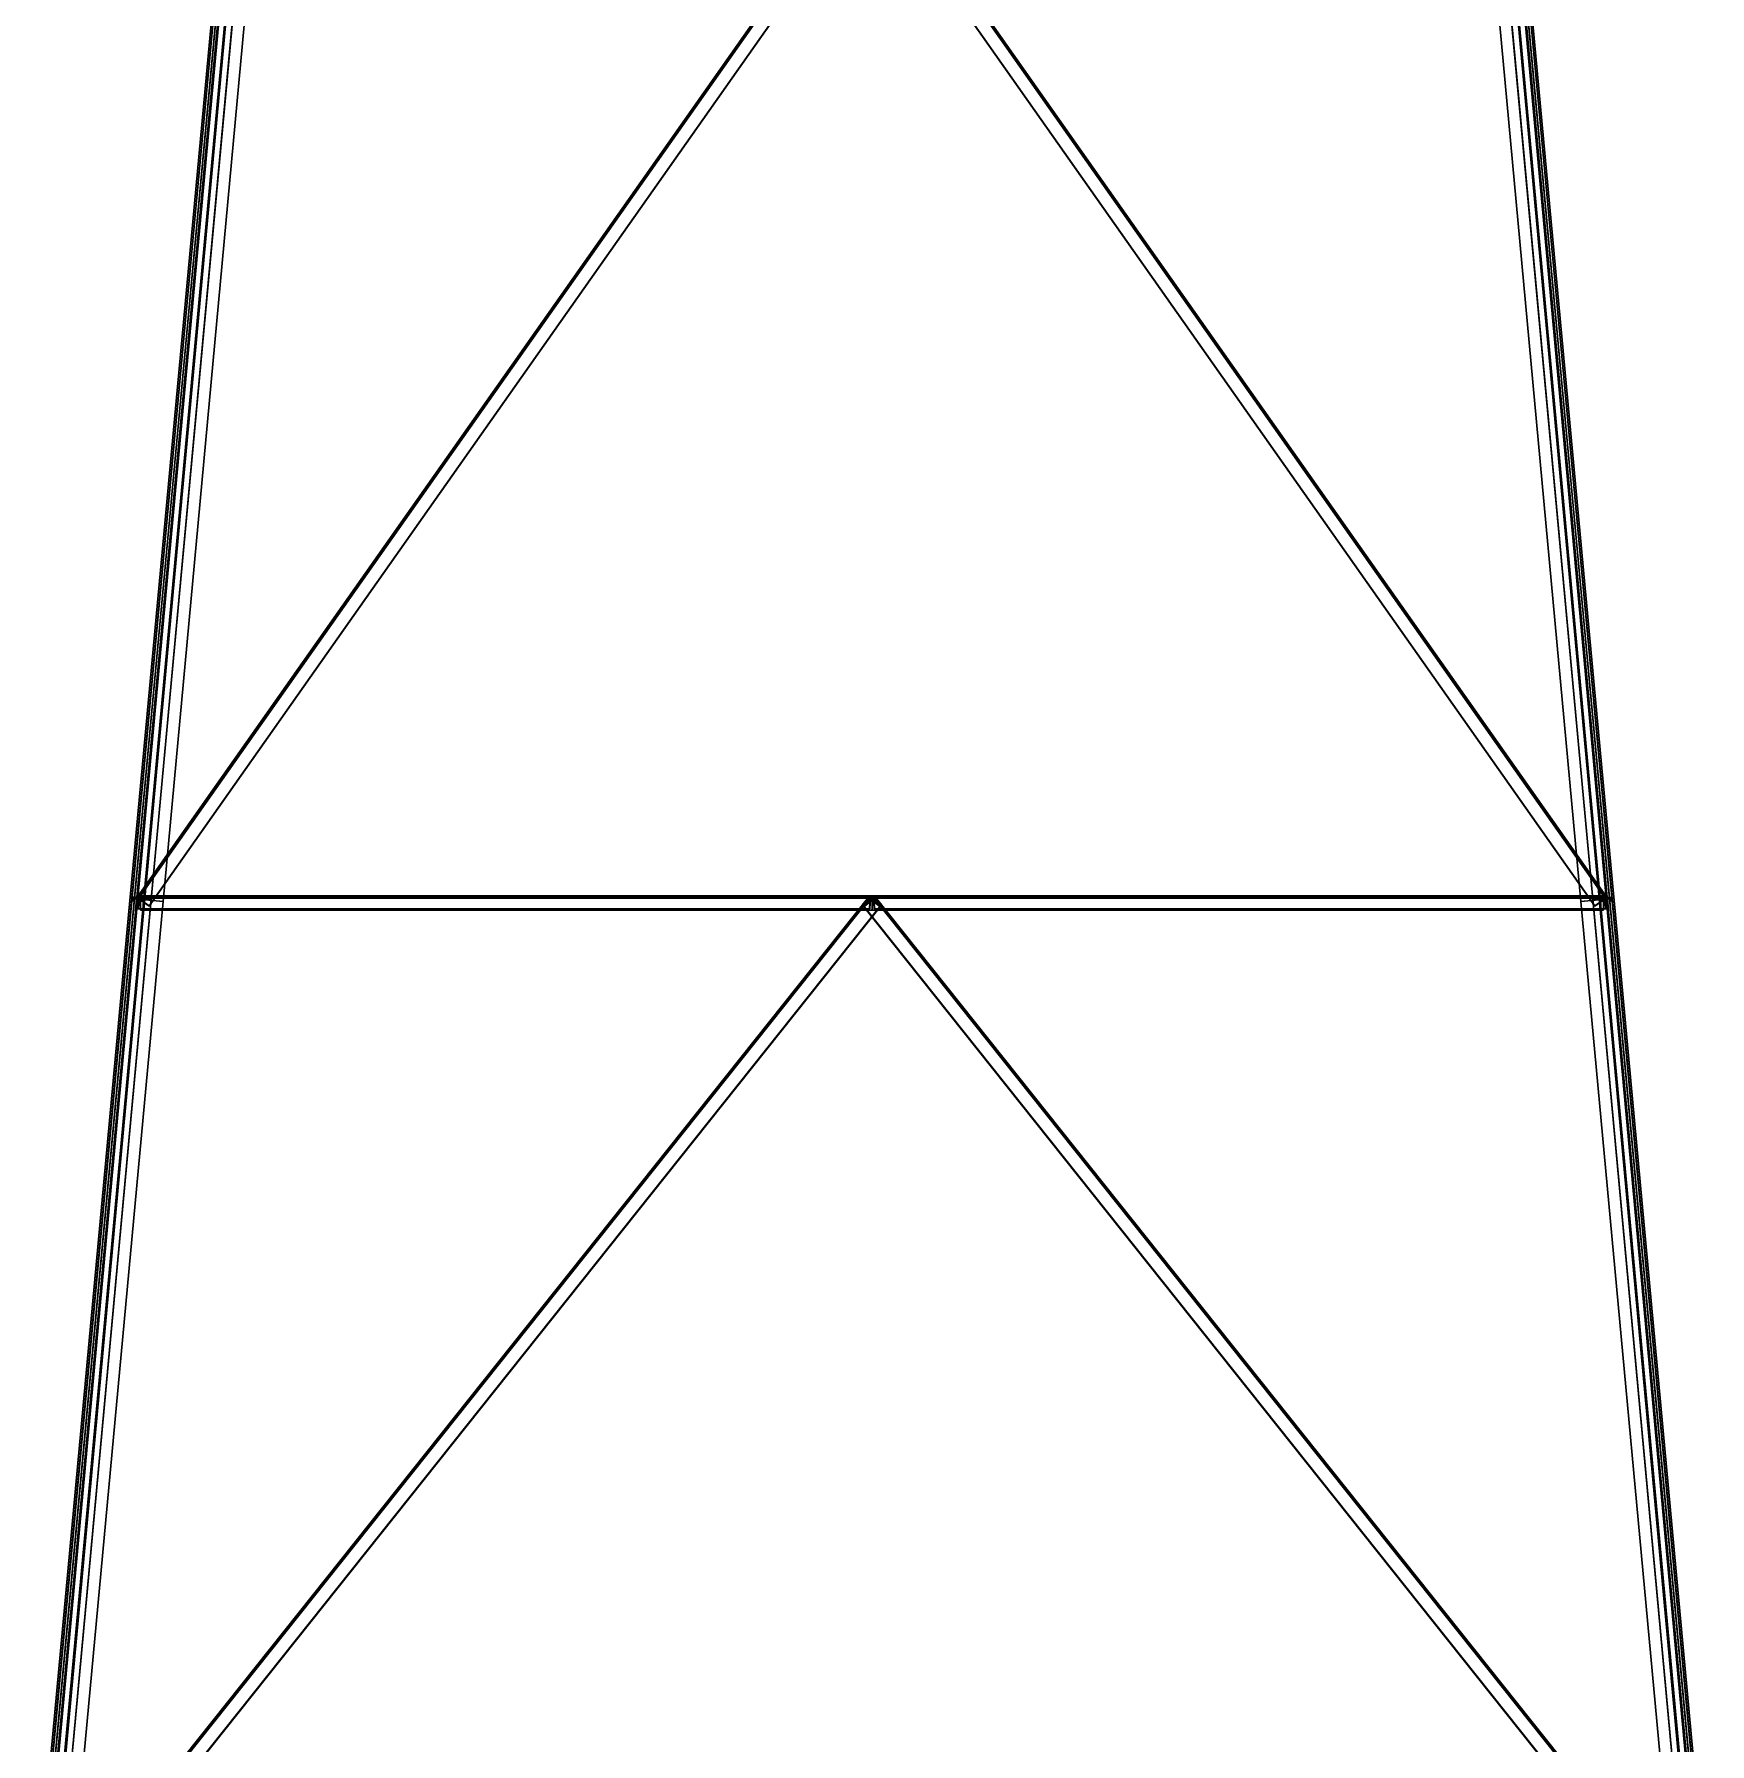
# Model space of a CAD drawing. Extents: x -14.2 to 13.4, y -20.5 to 46.3.
# Drawn here: x -4.03 to 4.03, y -4.06 to 4.17 of the extents above; entities that cross this region are included whole.
import ezdxf

# ---------------------------------------------------------------- set-up
doc = ezdxf.new("R2010")
doc.units = 0

msp = doc.modelspace()

# ---------------------------------------------------------------- linework, layer by layer
at = {"layer": '1', "color": 5}
for points in [[(-3.1073, 5.0115, -0.0126), (-3.5698, 0.0115, -2.7626), (-3.5696, 0.0139, -2.767), (-3.1071, 5.0139, -0.017)], [(-3.0426, 5.0055, -0.0126), (-3.5051, 0.0055, -2.7626), (-3.5698, 0.0115, -2.7626), (-3.1073, 5.0115, -0.0126)], [(-3.1071, 5.0139, -0.017), (-3.5696, 0.0139, -2.767), (-3.4999, 0.0075, -2.767), (-3.0374, 5.0075, -0.017)], [(-3.0759, 5.011, 0.017), (-3.5384, 0.011, 2.767), (-3.5415, -0.0224, 2.7056), (-3.079, 4.9776, -0.0444)], [(-3.079, 4.9776, -0.0444), (-3.5415, -0.0224, 2.7056), (-3.5365, -0.0229, 2.7056), (-3.074, 4.9771, -0.0444)], [(-3.0062, 5.0046, 0.017), (-3.4687, 0.0046, 2.767), (-3.5384, 0.011, 2.767), (-3.0759, 5.011, 0.017)], [(-3.074, 4.9771, -0.0444), (-3.5365, -0.0229, 2.7056), (-3.5337, 0.0082, 2.7626), (-3.0712, 5.0082, 0.0126)], [(-0.0161, 5.0076, -2.3342), (-3.5361, 0.0076, -2.6988), (-3.5357, 0.0124, -2.7686), (-0.0157, 5.0124, -2.404)], [(-0.012, 5.0047, -2.3344), (-3.532, 0.0047, -2.699), (-3.5361, 0.0076, -2.6988), (-0.0161, 5.0076, -2.3342)], [(-0.0155, 5.0146, 2.4353), (-3.5355, 0.0146, 2.7999), (-3.536, 0.0098, 2.73), (-0.016, 5.0098, 2.3655)], [(-0.016, 5.0098, 2.3655), (-3.536, 0.0098, 2.73), (-3.4787, -0.0304, 2.7324), (0.0413, 4.9696, 2.3678)], [(-0.0157, 5.0124, -2.404), (-3.5357, 0.0124, -2.7686), (-3.4785, -0.0277, -2.7711), (0.0415, 4.9723, -2.4065)], [(-0.0114, 5.0117, 2.4355), (-3.5314, 0.0117, 2.8), (-3.5355, 0.0146, 2.7999), (-0.0155, 5.0146, 2.4353)], [(-3.0712, 5.0082, 0.0126), (-3.5337, 0.0082, 2.7626), (-3.4689, 0.0022, 2.7626), (-3.0064, 5.0022, 0.0126)], [(-0.0117, 5.0092, -2.3992), (-3.5317, 0.0092, -2.7638), (-3.532, 0.0047, -2.699), (-0.012, 5.0047, -2.3344)], [(-0.0118, 5.0073, 2.3706), (-3.5318, 0.0073, 2.7352), (-3.5314, 0.0117, 2.8), (-0.0114, 5.0117, 2.4355)], [(0.0414, 4.97, 2.3728), (-3.4786, -0.03, 2.7374), (-3.5318, 0.0073, 2.7352), (-0.0118, 5.0073, 2.3706)], [(0.0415, 4.9719, -2.4016), (-3.4785, -0.0281, -2.7661), (-3.5317, 0.0092, -2.7638), (-0.0117, 5.0092, -2.3992)], [(-3.0454, 4.9745, 0.0444), (-3.5079, -0.0255, -2.7056), (-3.5051, 0.0055, -2.7626), (-3.0426, 5.0055, -0.0126)], [(-3.0405, 4.974, 0.0444), (-3.503, -0.026, -2.7056), (-3.5079, -0.0255, -2.7056), (-3.0454, 4.9745, 0.0444)], [(-3.0374, 5.0075, -0.017), (-3.4999, 0.0075, -2.767), (-3.503, -0.026, -2.7056), (-3.0405, 4.974, 0.0444)], [(0.0413, 4.9696, 2.3678), (-3.4787, -0.0304, 2.7324), (-3.4786, -0.03, 2.7374), (0.0414, 4.97, 2.3728)], [(0.0415, 4.9723, -2.4065), (-3.4785, -0.0277, -2.7711), (-3.4785, -0.0281, -2.7661), (0.0415, 4.9719, -2.4016)], [(-3.0064, 5.0022, 0.0126), (-3.4689, 0.0022, 2.7626), (-3.4687, 0.0046, 2.767), (-3.0062, 5.0046, 0.017)], [(0.0157, 5.0124, 2.404), (3.5357, 0.0124, 2.7686), (3.4785, -0.0277, 2.7711), (-0.0415, 4.9723, 2.4065)], [(-0.0415, 4.9719, 2.4016), (3.4785, -0.0281, 2.7661), (3.5317, 0.0092, 2.7638), (0.0117, 5.0092, 2.3992)], [(-0.0415, 4.9723, 2.4065), (3.4785, -0.0277, 2.7711), (3.4785, -0.0281, 2.7661), (-0.0415, 4.9719, 2.4016)], [(-0.0414, 4.97, -2.3728), (3.4786, -0.03, -2.7374), (3.5318, 0.0073, -2.7352), (0.0118, 5.0073, -2.3706)], [(-0.0413, 4.9696, -2.3678), (3.4787, -0.0304, -2.7324), (3.4786, -0.03, -2.7374), (-0.0414, 4.97, -2.3728)], [(0.016, 5.0098, -2.3655), (3.536, 0.0098, -2.73), (3.4787, -0.0304, -2.7324), (-0.0413, 4.9696, -2.3678)], [(0.0114, 5.0117, -2.4355), (3.5314, 0.0117, -2.8), (3.5355, 0.0146, -2.7999), (0.0155, 5.0146, -2.4353)], [(0.0118, 5.0073, -2.3706), (3.5318, 0.0073, -2.7352), (3.5314, 0.0117, -2.8), (0.0114, 5.0117, -2.4355)], [(0.0117, 5.0092, 2.3992), (3.5317, 0.0092, 2.7638), (3.532, 0.0047, 2.699), (0.012, 5.0047, 2.3344)], [(0.012, 5.0047, 2.3344), (3.532, 0.0047, 2.699), (3.5361, 0.0076, 2.6988), (0.0161, 5.0076, 2.3342)], [(0.0155, 5.0146, -2.4353), (3.5355, 0.0146, -2.7999), (3.536, 0.0098, -2.73), (0.016, 5.0098, -2.3655)], [(0.0161, 5.0076, 2.3342), (3.5361, 0.0076, 2.6988), (3.5357, 0.0124, 2.7686), (0.0157, 5.0124, 2.404)], [(3.0062, 5.0046, -0.017), (3.4687, 0.0046, -2.767), (3.5384, 0.011, -2.767), (3.0759, 5.011, -0.017)], [(3.0064, 5.0022, -0.0126), (3.4689, 0.0022, -2.7626), (3.4687, 0.0046, -2.767), (3.0062, 5.0046, -0.017)], [(3.0712, 5.0082, -0.0126), (3.5337, 0.0082, -2.7626), (3.4689, 0.0022, -2.7626), (3.0064, 5.0022, -0.0126)], [(3.1071, 5.0139, 0.017), (3.5696, 0.0139, 2.767), (3.4999, 0.0075, 2.767), (3.0374, 5.0075, 0.017)], [(3.0374, 5.0075, 0.017), (3.4999, 0.0075, 2.767), (3.503, -0.026, 2.7056), (3.0405, 4.974, -0.0444)], [(3.0405, 4.974, -0.0444), (3.503, -0.026, 2.7056), (3.5079, -0.0255, 2.7056), (3.0454, 4.9745, -0.0444)], [(3.0426, 5.0055, 0.0126), (3.5051, 0.0055, 2.7626), (3.5698, 0.0115, 2.7626), (3.1073, 5.0115, 0.0126)], [(3.0454, 4.9745, -0.0444), (3.5079, -0.0255, 2.7056), (3.5051, 0.0055, 2.7626), (3.0426, 5.0055, 0.0126)], [(3.074, 4.9771, 0.0444), (3.5365, -0.0229, -2.7056), (3.5337, 0.0082, -2.7626), (3.0712, 5.0082, -0.0126)], [(3.079, 4.9776, 0.0444), (3.5415, -0.0224, -2.7056), (3.5365, -0.0229, -2.7056), (3.074, 4.9771, 0.0444)], [(3.0759, 5.011, -0.017), (3.5384, 0.011, -2.767), (3.5415, -0.0224, -2.7056), (3.079, 4.9776, 0.0444)], [(3.1073, 5.0115, 0.0126), (3.5698, 0.0115, 2.7626), (3.5696, 0.0139, 2.767), (3.1071, 5.0139, 0.017)], [(-3.5697, 0.0122, -0.0122), (-4.0322, -4.9878, -3.1268), (-4.032, -4.9852, -3.131), (-3.5695, 0.0148, -0.0164)], [(-3.505, 0.0062, -0.0122), (-3.9675, -4.9938, -3.1268), (-4.0322, -4.9878, -3.1268), (-3.5697, 0.0122, -0.0122)], [(-3.5695, 0.0148, -0.0164), (-4.032, -4.9852, -3.131), (-3.9623, -4.9916, -3.131), (-3.4998, 0.0084, -0.0164)], [(-3.5383, 0.0119, 0.0164), (-4.0008, -4.9881, 3.131), (-4.0042, -5.0248, 3.0715), (-3.5417, -0.0248, -0.043)], [(-3.4686, 0.0055, 0.0164), (-3.9311, -4.9945, 3.131), (-4.0008, -4.9881, 3.131), (-3.5383, 0.0119, 0.0164)], [(-3.5367, -0.0253, -0.043), (-3.9992, -5.0253, 3.0715), (-3.9961, -4.9911, 3.1268), (-3.5336, 0.0089, 0.0122)], [(-0.0154, 0.0085, -2.6987), (-3.9979, -4.9915, -3.0633), (-3.9976, -4.9866, -3.1331), (-0.0151, 0.0134, -2.7685)], [(-0.0115, 0.0054, -2.6989), (-3.994, -4.9946, -3.0635), (-3.9979, -4.9915, -3.0633), (-0.0154, 0.0085, -2.6987)], [(-0.0148, 0.0154, 2.7998), (-3.9973, -4.9846, 3.1644), (-3.9978, -4.9893, 3.0946), (-0.0153, 0.0107, 2.73)], [(-0.0153, 0.0107, 2.73), (-3.9978, -4.9893, 3.0946), (-3.943, -5.0328, 3.0972), (0.0395, -0.0328, 2.7326)], [(-0.0151, 0.0134, -2.7685), (-3.9976, -4.9866, -3.1331), (-3.9428, -5.0301, -3.1359), (0.0397, -0.0301, -2.7713)], [(-0.0109, 0.0123, 2.8), (-3.9934, -4.9877, 3.1646), (-3.9973, -4.9846, 3.1644), (-0.0148, 0.0154, 2.7998)], [(-3.5336, 0.0089, 0.0122), (-3.9961, -4.9911, 3.1268), (-3.9314, -4.9971, 3.1268), (-3.4689, 0.0029, 0.0122)], [(-0.0112, 0.0099, -2.7637), (-3.9937, -4.9901, -3.1283), (-3.994, -4.9946, -3.0635), (-0.0115, 0.0054, -2.6989)], [(-0.0113, 0.0079, 2.7351), (-3.9938, -4.9921, 3.0997), (-3.9934, -4.9877, 3.1646), (-0.0109, 0.0123, 2.8)], [(0.0396, -0.0324, 2.7376), (-3.9429, -5.0324, 3.1022), (-3.9938, -4.9921, 3.0997), (-0.0113, 0.0079, 2.7351)], [(0.0397, -0.0304, -2.7663), (-3.9428, -5.0304, -3.1309), (-3.9937, -4.9901, -3.1283), (-0.0112, 0.0099, -2.7637)], [(-3.5082, -0.0279, 0.043), (-3.9707, -5.0279, -3.0715), (-3.9675, -4.9938, -3.1268), (-3.505, 0.0062, -0.0122)], [(-3.4998, 0.0084, -0.0164), (-3.9623, -4.9916, -3.131), (-3.9657, -5.0284, -3.0715), (-3.5032, -0.0284, 0.043)], [(-3.4689, 0.0029, 0.0122), (-3.9314, -4.9971, 3.1268), (-3.9311, -4.9945, 3.131), (-3.4686, 0.0055, 0.0164)], [(-3.4999, 0.0075, -2.767), (-3.5696, 0.0139, -2.767), (-3.5698, 0.0115, -2.7626)], [(-3.4999, 0.0075, -2.767), (-3.5698, 0.0115, -2.7626), (-3.5051, 0.0055, -2.7626)], [(-3.4998, 0.0084, -0.0164), (-3.5695, 0.0148, -0.0164), (-3.5697, 0.0122, -0.0122)], [(-3.4998, 0.0084, -0.0164), (-3.5697, 0.0122, -0.0122), (-3.505, 0.0062, -0.0122)], [(-3.5383, 0.0119, 0.0164), (-3.5367, -0.0253, -0.043), (-3.5417, -0.0248, -0.043)], [(-3.5384, 0.011, 2.767), (-3.5365, -0.0229, 2.7056), (-3.5415, -0.0224, 2.7056)], [(-3.5384, 0.011, 2.767), (-3.4687, 0.0046, 2.767), (-3.4689, 0.0022, 2.7626)], [(-3.5384, 0.011, 2.767), (-3.4689, 0.0022, 2.7626), (-3.5337, 0.0082, 2.7626)], [(-3.5384, 0.011, 2.767), (-3.5337, 0.0082, 2.7626), (-3.5365, -0.0229, 2.7056)], [(-3.5383, 0.0119, 0.0164), (-3.4686, 0.0055, 0.0164), (-3.4689, 0.0029, 0.0122)], [(-3.5383, 0.0119, 0.0164), (-3.4689, 0.0029, 0.0122), (-3.5336, 0.0089, 0.0122)], [(-3.5383, 0.0119, 0.0164), (-3.5336, 0.0089, 0.0122), (-3.5367, -0.0253, -0.043)], [(-3.5357, 0.0124, -2.7686), (-3.5361, 0.0076, -2.6988), (-3.532, 0.0047, -2.699)], [(-3.536, 0.0098, 2.73), (-3.5355, 0.0146, 2.7999), (-3.5314, 0.0117, 2.8)], [(-3.536, 0.0098, 2.73), (-3.5314, 0.0117, 2.8), (-3.5318, 0.0073, 2.7352)], [(-3.536, 0.0098, 2.73), (-3.5318, 0.0073, 2.7352), (-3.4786, -0.03, 2.7374)], [(-3.536, 0.0098, 2.73), (-3.4786, -0.03, 2.7374), (-3.4787, -0.0304, 2.7324)], [(-3.5357, 0.0124, -2.7686), (-3.532, 0.0047, -2.699), (-3.5317, 0.0092, -2.7638)], [(-3.5357, 0.0124, -2.7686), (-3.5317, 0.0092, -2.7638), (-3.4785, -0.0281, -2.7661)], [(-3.5357, 0.0124, -2.7686), (-3.4785, -0.0281, -2.7661), (-3.4785, -0.0277, -2.7711)], [(-0.0126, -0.0418, 2.7661), (-3.5326, -0.0418, 0.0161), (-3.5292, 0.0179, 0.0117), (-0.0092, 0.0179, 2.7617)], [(-3.5292, 0.0179, 0.0117), (-3.5326, -0.0418, 0.0161), (-3.5301, -0.0422, 0.0129)], [(-0.0092, 0.0179, -2.7617), (-3.5292, 0.0179, -0.0117), (-3.5326, -0.0418, -0.0161), (-0.0126, -0.0418, -2.7661)], [(-3.5292, 0.0179, -0.0117), (-3.5301, -0.0422, -0.0129), (-3.5326, -0.0418, -0.0161)], [(-3.5292, 0.0179, 0.0117), (-3.5301, -0.0422, 0.0129), (-3.527, 0.0136, 0.0089)], [(-3.5292, 0.0179, -0.0117), (-3.527, 0.0136, -0.0089), (-3.5301, -0.0422, -0.0129)], [(-0.007, 0.0136, 2.7589), (-3.527, 0.0136, 0.0089), (-3.5301, -0.0422, 0.0129), (-0.0101, -0.0422, 2.7629)], [(-0.0101, -0.0422, -2.7629), (-3.5301, -0.0422, -0.0129), (-3.527, 0.0136, -0.0089), (-0.007, 0.0136, -2.7589)], [(-0.0092, 0.0179, 2.7617), (-3.5292, 0.0179, 0.0117), (-3.4924, 0.0124, -0.0353), (0.0276, 0.0124, 2.7147)], [(-3.5292, 0.0179, 0.0117), (-3.527, 0.0136, 0.0089), (-3.4926, 0.0085, -0.035)], [(-3.5292, 0.0179, 0.0117), (-3.4926, 0.0085, -0.035), (-3.4924, 0.0124, -0.0353)], [(0.0276, 0.0124, -2.7147), (-3.4924, 0.0124, 0.0353), (-3.5292, 0.0179, -0.0117), (-0.0092, 0.0179, -2.7617)], [(-3.5292, 0.0179, -0.0117), (-3.4924, 0.0124, 0.0353), (-3.4926, 0.0085, 0.035)], [(-3.5292, 0.0179, -0.0117), (-3.4926, 0.0085, 0.035), (-3.527, 0.0136, -0.0089)], [(0.0274, 0.0085, 2.715), (-3.4926, 0.0085, -0.035), (-3.527, 0.0136, 0.0089), (-0.007, 0.0136, 2.7589)], [(-0.007, 0.0136, -2.7589), (-3.527, 0.0136, -0.0089), (-3.4926, 0.0085, 0.035), (0.0274, 0.0085, -2.715)], [(-3.4998, 0.0084, -0.0164), (-3.505, 0.0062, -0.0122), (-3.5082, -0.0279, 0.043)], [(-3.4998, 0.0084, -0.0164), (-3.5082, -0.0279, 0.043), (-3.5032, -0.0284, 0.043)], [(-3.4999, 0.0075, -2.767), (-3.5051, 0.0055, -2.7626), (-3.5079, -0.0255, -2.7056)], [(-3.4999, 0.0075, -2.767), (-3.5079, -0.0255, -2.7056), (-3.503, -0.026, -2.7056)], [(0.0276, 0.0124, 2.7147), (-3.4924, 0.0124, -0.0353), (-3.4926, 0.0085, -0.035), (0.0274, 0.0085, 2.715)], [(0.0274, 0.0085, -2.715), (-3.4926, 0.0085, 0.035), (-3.4924, 0.0124, 0.0353), (0.0276, 0.0124, -2.7147)], [(0.0151, 0.0134, 2.7685), (3.9976, -4.9866, 3.1331), (3.9428, -5.0301, 3.1359), (-0.0397, -0.0301, 2.7713)], [(0.0151, 0.0134, 2.7685), (0.0112, 0.0099, 2.7637), (-0.0397, -0.0304, 2.7663)], [(0.0151, 0.0134, 2.7685), (-0.0397, -0.0304, 2.7663), (-0.0397, -0.0301, 2.7713)], [(-0.0397, -0.0304, 2.7663), (3.9428, -5.0304, 3.1309), (3.9937, -4.9901, 3.1283), (0.0112, 0.0099, 2.7637)], [(0.0153, 0.0107, -2.73), (0.0113, 0.0079, -2.7351), (-0.0396, -0.0324, -2.7376)], [(0.0153, 0.0107, -2.73), (-0.0396, -0.0324, -2.7376), (-0.0395, -0.0328, -2.7326)], [(-0.0396, -0.0324, -2.7376), (3.9429, -5.0324, -3.1022), (3.9938, -4.9921, -3.0997), (0.0113, 0.0079, -2.7351)], [(0.0153, 0.0107, -2.73), (3.9978, -4.9893, -3.0946), (3.943, -5.0328, -3.0972), (-0.0395, -0.0328, -2.7326)], [(-0.0276, 0.0124, 2.7147), (3.4924, 0.0124, -0.0353), (3.5292, 0.0179, 0.0117), (0.0092, 0.0179, 2.7617)], [(0.0092, 0.0179, 2.7617), (-0.0276, 0.0124, 2.7147), (-0.0274, 0.0085, 2.715)], [(0.0092, 0.0179, -2.7617), (3.5292, 0.0179, -0.0117), (3.4924, 0.0124, 0.0353), (-0.0276, 0.0124, -2.7147)], [(0.0092, 0.0179, -2.7617), (-0.0274, 0.0085, -2.715), (-0.0276, 0.0124, -2.7147)], [(-0.0274, 0.0085, 2.715), (3.4926, 0.0085, -0.035), (3.4924, 0.0124, -0.0353), (-0.0276, 0.0124, 2.7147)], [(-0.0276, 0.0124, -2.7147), (3.4924, 0.0124, 0.0353), (3.4926, 0.0085, 0.035), (-0.0274, 0.0085, -2.715)], [(0.0092, 0.0179, 2.7617), (-0.0274, 0.0085, 2.715), (0.007, 0.0136, 2.7589)], [(0.0092, 0.0179, -2.7617), (0.007, 0.0136, -2.7589), (-0.0274, 0.0085, -2.715)], [(0.007, 0.0136, 2.7589), (3.527, 0.0136, 0.0089), (3.4926, 0.0085, -0.035), (-0.0274, 0.0085, 2.715)], [(-0.0274, 0.0085, -2.715), (3.4926, 0.0085, 0.035), (3.527, 0.0136, -0.0089), (0.007, 0.0136, -2.7589)], [(-0.0151, 0.0134, -2.7685), (-0.0154, 0.0085, -2.6987), (-0.0115, 0.0054, -2.6989)], [(-0.0153, 0.0107, 2.73), (-0.0148, 0.0154, 2.7998), (-0.0109, 0.0123, 2.8)], [(-0.0153, 0.0107, 2.73), (-0.0109, 0.0123, 2.8), (-0.0113, 0.0079, 2.7351)], [(-0.0153, 0.0107, 2.73), (-0.0113, 0.0079, 2.7351), (0.0396, -0.0324, 2.7376)], [(-0.0153, 0.0107, 2.73), (0.0396, -0.0324, 2.7376), (0.0395, -0.0328, 2.7326)], [(-0.0151, 0.0134, -2.7685), (-0.0115, 0.0054, -2.6989), (-0.0112, 0.0099, -2.7637)], [(-0.0151, 0.0134, -2.7685), (-0.0112, 0.0099, -2.7637), (0.0397, -0.0304, -2.7663)], [(-0.0151, 0.0134, -2.7685), (0.0397, -0.0304, -2.7663), (0.0397, -0.0301, -2.7713)], [(-0.0092, 0.0179, 2.7617), (-0.0126, -0.0418, 2.7661), (-0.0101, -0.0422, 2.7629)], [(-0.0092, 0.0179, -2.7617), (-0.0101, -0.0422, -2.7629), (-0.0126, -0.0418, -2.7661)], [(-0.0092, 0.0179, 2.7617), (-0.0101, -0.0422, 2.7629), (-0.007, 0.0136, 2.7589)], [(-0.0092, 0.0179, -2.7617), (-0.007, 0.0136, -2.7589), (-0.0101, -0.0422, -2.7629)], [(-0.0092, 0.0179, 2.7617), (-0.007, 0.0136, 2.7589), (0.0274, 0.0085, 2.715)], [(-0.0092, 0.0179, 2.7617), (0.0274, 0.0085, 2.715), (0.0276, 0.0124, 2.7147)], [(-0.0092, 0.0179, -2.7617), (0.0276, 0.0124, -2.7147), (0.0274, 0.0085, -2.715)], [(-0.0092, 0.0179, -2.7617), (0.0274, 0.0085, -2.715), (-0.007, 0.0136, -2.7589)], [(0.0092, 0.0179, 2.7617), (0.007, 0.0136, 2.7589), (0.0101, -0.0422, 2.7629)], [(0.0092, 0.0179, -2.7617), (0.0101, -0.0422, -2.7629), (0.007, 0.0136, -2.7589)], [(0.0101, -0.0422, 2.7629), (3.5301, -0.0422, 0.0129), (3.527, 0.0136, 0.0089), (0.007, 0.0136, 2.7589)], [(0.007, 0.0136, -2.7589), (3.527, 0.0136, -0.0089), (3.5301, -0.0422, -0.0129), (0.0101, -0.0422, -2.7629)], [(0.0092, 0.0179, 2.7617), (3.5292, 0.0179, 0.0117), (3.5326, -0.0418, 0.0161), (0.0126, -0.0418, 2.7661)], [(0.0092, 0.0179, 2.7617), (0.0101, -0.0422, 2.7629), (0.0126, -0.0418, 2.7661)], [(0.0126, -0.0418, -2.7661), (3.5326, -0.0418, -0.0161), (3.5292, 0.0179, -0.0117), (0.0092, 0.0179, -2.7617)], [(0.0092, 0.0179, -2.7617), (0.0126, -0.0418, -2.7661), (0.0101, -0.0422, -2.7629)], [(0.0109, 0.0123, -2.8), (3.9934, -4.9877, -3.1646), (3.9973, -4.9846, -3.1644), (0.0148, 0.0154, -2.7998)], [(0.0153, 0.0107, -2.73), (0.0148, 0.0154, -2.7998), (0.0109, 0.0123, -2.8)], [(0.0113, 0.0079, -2.7351), (3.9938, -4.9921, -3.0997), (3.9934, -4.9877, -3.1646), (0.0109, 0.0123, -2.8)], [(0.0153, 0.0107, -2.73), (0.0109, 0.0123, -2.8), (0.0113, 0.0079, -2.7351)], [(0.0151, 0.0134, 2.7685), (0.0115, 0.0054, 2.6989), (0.0112, 0.0099, 2.7637)], [(0.0112, 0.0099, 2.7637), (3.9937, -4.9901, 3.1283), (3.994, -4.9946, 3.0635), (0.0115, 0.0054, 2.6989)], [(0.0151, 0.0134, 2.7685), (0.0154, 0.0085, 2.6987), (0.0115, 0.0054, 2.6989)], [(0.0115, 0.0054, 2.6989), (3.994, -4.9946, 3.0635), (3.9979, -4.9915, 3.0633), (0.0154, 0.0085, 2.6987)], [(0.0148, 0.0154, -2.7998), (3.9973, -4.9846, -3.1644), (3.9978, -4.9893, -3.0946), (0.0153, 0.0107, -2.73)], [(0.0154, 0.0085, 2.6987), (3.9979, -4.9915, 3.0633), (3.9976, -4.9866, 3.1331), (0.0151, 0.0134, 2.7685)], [(3.4686, 0.0055, -0.0164), (3.9311, -4.9945, -3.131), (4.0008, -4.9881, -3.131), (3.5383, 0.0119, -0.0164)], [(3.5383, 0.0119, -0.0164), (3.4686, 0.0055, -0.0164), (3.4689, 0.0029, -0.0122)], [(3.4689, 0.0029, -0.0122), (3.9314, -4.9971, -3.1268), (3.9311, -4.9945, -3.131), (3.4686, 0.0055, -0.0164)], [(3.5384, 0.011, -2.767), (3.4687, 0.0046, -2.767), (3.4689, 0.0022, -2.7626)], [(3.5383, 0.0119, -0.0164), (3.4689, 0.0029, -0.0122), (3.5336, 0.0089, -0.0122)], [(3.5384, 0.011, -2.767), (3.4689, 0.0022, -2.7626), (3.5337, 0.0082, -2.7626)], [(3.5336, 0.0089, -0.0122), (3.9961, -4.9911, -3.1268), (3.9314, -4.9971, -3.1268), (3.4689, 0.0029, -0.0122)], [(3.5357, 0.0124, 2.7686), (3.5317, 0.0092, 2.7638), (3.4785, -0.0281, 2.7661)], [(3.5357, 0.0124, 2.7686), (3.4785, -0.0281, 2.7661), (3.4785, -0.0277, 2.7711)], [(3.536, 0.0098, -2.73), (3.5318, 0.0073, -2.7352), (3.4786, -0.03, -2.7374)], [(3.536, 0.0098, -2.73), (3.4786, -0.03, -2.7374), (3.4787, -0.0304, -2.7324)], [(3.5292, 0.0179, 0.0117), (3.4924, 0.0124, -0.0353), (3.4926, 0.0085, -0.035)], [(3.5292, 0.0179, -0.0117), (3.4926, 0.0085, 0.035), (3.4924, 0.0124, 0.0353)], [(3.5292, 0.0179, 0.0117), (3.4926, 0.0085, -0.035), (3.527, 0.0136, 0.0089)], [(3.5292, 0.0179, -0.0117), (3.527, 0.0136, -0.0089), (3.4926, 0.0085, 0.035)], [(3.5695, 0.0148, 0.0164), (4.032, -4.9852, 3.131), (3.9623, -4.9916, 3.131), (3.4998, 0.0084, 0.0164)], [(3.4998, 0.0084, 0.0164), (3.5695, 0.0148, 0.0164), (3.5697, 0.0122, 0.0122)], [(3.4998, 0.0084, 0.0164), (3.5697, 0.0122, 0.0122), (3.505, 0.0062, 0.0122)], [(3.4998, 0.0084, 0.0164), (3.9623, -4.9916, 3.131), (3.9657, -5.0284, 3.0715), (3.5032, -0.0284, -0.043)], [(3.4998, 0.0084, 0.0164), (3.505, 0.0062, 0.0122), (3.5082, -0.0279, -0.043)], [(3.4998, 0.0084, 0.0164), (3.5082, -0.0279, -0.043), (3.5032, -0.0284, -0.043)], [(3.4999, 0.0075, 2.767), (3.5696, 0.0139, 2.767), (3.5698, 0.0115, 2.7626)], [(3.4999, 0.0075, 2.767), (3.5698, 0.0115, 2.7626), (3.5051, 0.0055, 2.7626)], [(3.4999, 0.0075, 2.767), (3.5051, 0.0055, 2.7626), (3.5079, -0.0255, 2.7056)], [(3.4999, 0.0075, 2.767), (3.5079, -0.0255, 2.7056), (3.503, -0.026, 2.7056)], [(3.505, 0.0062, 0.0122), (3.9675, -4.9938, 3.1268), (4.0322, -4.9878, 3.1268), (3.5697, 0.0122, 0.0122)], [(3.5082, -0.0279, -0.043), (3.9707, -5.0279, 3.0715), (3.9675, -4.9938, 3.1268), (3.505, 0.0062, 0.0122)], [(3.5292, 0.0179, 0.0117), (3.527, 0.0136, 0.0089), (3.5301, -0.0422, 0.0129)], [(3.5292, 0.0179, -0.0117), (3.5301, -0.0422, -0.0129), (3.527, 0.0136, -0.0089)], [(3.5292, 0.0179, 0.0117), (3.5301, -0.0422, 0.0129), (3.5326, -0.0418, 0.0161)], [(3.5292, 0.0179, -0.0117), (3.5326, -0.0418, -0.0161), (3.5301, -0.0422, -0.0129)], [(3.536, 0.0098, -2.73), (3.5355, 0.0146, -2.7999), (3.5314, 0.0117, -2.8)], [(3.536, 0.0098, -2.73), (3.5314, 0.0117, -2.8), (3.5318, 0.0073, -2.7352)], [(3.5357, 0.0124, 2.7686), (3.532, 0.0047, 2.699), (3.5317, 0.0092, 2.7638)], [(3.5357, 0.0124, 2.7686), (3.5361, 0.0076, 2.6988), (3.532, 0.0047, 2.699)], [(3.5383, 0.0119, -0.0164), (3.5336, 0.0089, -0.0122), (3.5367, -0.0253, 0.043)], [(3.5367, -0.0253, 0.043), (3.9992, -5.0253, -3.0715), (3.9961, -4.9911, -3.1268), (3.5336, 0.0089, -0.0122)], [(3.5384, 0.011, -2.767), (3.5337, 0.0082, -2.7626), (3.5365, -0.0229, -2.7056)], [(3.5384, 0.011, -2.767), (3.5365, -0.0229, -2.7056), (3.5415, -0.0224, -2.7056)], [(3.5383, 0.0119, -0.0164), (3.5367, -0.0253, 0.043), (3.5417, -0.0248, 0.043)], [(3.5383, 0.0119, -0.0164), (4.0008, -4.9881, -3.131), (4.0042, -5.0248, -3.0715), (3.5417, -0.0248, 0.043)], [(3.5697, 0.0122, 0.0122), (4.0322, -4.9878, 3.1268), (4.032, -4.9852, 3.131), (3.5695, 0.0148, 0.0164)], [(-3.5417, -0.0248, -0.043), (-4.0042, -5.0248, 3.0715), (-3.9992, -5.0253, 3.0715), (-3.5367, -0.0253, -0.043)], [(-3.5032, -0.0284, 0.043), (-3.9657, -5.0284, -3.0715), (-3.9707, -5.0279, -3.0715), (-3.5082, -0.0279, 0.043)], [(0.0395, -0.0328, 2.7326), (-3.943, -5.0328, 3.0972), (-3.9429, -5.0324, 3.1022), (0.0396, -0.0324, 2.7376)], [(0.0397, -0.0301, -2.7713), (-3.9428, -5.0301, -3.1359), (-3.9428, -5.0304, -3.1309), (0.0397, -0.0304, -2.7663)], [(-0.0101, -0.0422, 2.7629), (-3.5301, -0.0422, 0.0129), (-3.5326, -0.0418, 0.0161), (-0.0126, -0.0418, 2.7661)], [(-0.0126, -0.0418, -2.7661), (-3.5326, -0.0418, -0.0161), (-3.5301, -0.0422, -0.0129), (-0.0101, -0.0422, -2.7629)], [(-0.0397, -0.0301, 2.7713), (3.9428, -5.0301, 3.1359), (3.9428, -5.0304, 3.1309), (-0.0397, -0.0304, 2.7663)], [(-0.0395, -0.0328, -2.7326), (3.943, -5.0328, -3.0972), (3.9429, -5.0324, -3.1022), (-0.0396, -0.0324, -2.7376)], [(0.0126, -0.0418, 2.7661), (3.5326, -0.0418, 0.0161), (3.5301, -0.0422, 0.0129), (0.0101, -0.0422, 2.7629)], [(0.0101, -0.0422, -2.7629), (3.5301, -0.0422, -0.0129), (3.5326, -0.0418, -0.0161), (0.0126, -0.0418, -2.7661)], [(3.5032, -0.0284, -0.043), (3.9657, -5.0284, 3.0715), (3.9707, -5.0279, 3.0715), (3.5082, -0.0279, -0.043)], [(3.5417, -0.0248, 0.043), (4.0042, -5.0248, -3.0715), (3.9992, -5.0253, -3.0715), (3.5367, -0.0253, 0.043)]]:
    msp.add_3dface(points, dxfattribs=at)
at = {"layer": '1', "color": 3}
for points in [[(-3.5625, -0.0039, 2.6422), (-3.1, 4.9961, 2.2776), (-3.099, 5.0069, 2.4272), (-3.5615, 0.0069, 2.7918)], [(-3.5615, 0.0069, -2.7918), (-3.099, 5.0069, -2.4272), (-3.1, 4.9961, -2.2776), (-3.5625, -0.0039, -2.6422)], [(-3.5505, -0.005, 2.6422), (-3.088, 4.995, 2.2776), (-3.1, 4.9961, 2.2776), (-3.5625, -0.0039, 2.6422)], [(-3.5625, -0.0039, -2.6422), (-3.1, 4.9961, -2.2776), (-3.088, 4.995, -2.2776), (-3.5505, -0.005, -2.6422)], [(-3.5615, 0.0069, 2.7918), (-3.099, 5.0069, 2.4272), (-2.9496, 4.9931, 2.4272), (-3.4121, -0.0069, 2.7918)], [(-3.4121, -0.0069, -2.7918), (-2.9496, 4.9931, -2.4272), (-3.099, 5.0069, -2.4272), (-3.5615, 0.0069, -2.7918)], [(-3.5496, 0.0049, 2.7799), (-3.0871, 5.0049, 2.4153), (-3.088, 4.995, 2.2776), (-3.5505, -0.005, 2.6422)], [(-3.5505, -0.005, -2.6422), (-3.088, 4.995, -2.2776), (-3.0871, 5.0049, -2.4153), (-3.5496, 0.0049, -2.7799)], [(-3.4122, -0.0078, 2.7799), (-2.9497, 4.9922, 2.4153), (-3.0871, 5.0049, 2.4153), (-3.5496, 0.0049, 2.7799)], [(-3.5496, 0.0049, -2.7799), (-3.0871, 5.0049, -2.4153), (-2.9497, 4.9922, -2.4153), (-3.4122, -0.0078, -2.7799)], [(-3.4121, -0.0069, 2.7918), (-2.9496, 4.9931, 2.4272), (-2.9497, 4.9922, 2.4153), (-3.4122, -0.0078, 2.7799)], [(-3.4122, -0.0078, -2.7799), (-2.9497, 4.9922, -2.4153), (-2.9496, 4.9931, -2.4272), (-3.4121, -0.0069, -2.7918)], [(3.4121, -0.0069, 2.7918), (2.9496, 4.9931, 2.4272), (3.099, 5.0069, 2.4272), (3.5615, 0.0069, 2.7918)], [(3.5615, 0.0069, -2.7918), (3.099, 5.0069, -2.4272), (2.9496, 4.9931, -2.4272), (3.4121, -0.0069, -2.7918)], [(3.4122, -0.0078, 2.7799), (2.9497, 4.9922, 2.4153), (2.9496, 4.9931, 2.4272), (3.4121, -0.0069, 2.7918)], [(3.4121, -0.0069, -2.7918), (2.9496, 4.9931, -2.4272), (2.9497, 4.9922, -2.4153), (3.4122, -0.0078, -2.7799)], [(3.5496, 0.0049, 2.7799), (3.0871, 5.0049, 2.4153), (2.9497, 4.9922, 2.4153), (3.4122, -0.0078, 2.7799)], [(3.4122, -0.0078, -2.7799), (2.9497, 4.9922, -2.4153), (3.0871, 5.0049, -2.4153), (3.5496, 0.0049, -2.7799)], [(3.5505, -0.005, 2.6422), (3.088, 4.995, 2.2776), (3.0871, 5.0049, 2.4153), (3.5496, 0.0049, 2.7799)], [(3.5496, 0.0049, -2.7799), (3.0871, 5.0049, -2.4153), (3.088, 4.995, -2.2776), (3.5505, -0.005, -2.6422)], [(3.5625, -0.0039, 2.6422), (3.1, 4.9961, 2.2776), (3.088, 4.995, 2.2776), (3.5505, -0.005, 2.6422)], [(3.5505, -0.005, -2.6422), (3.088, 4.995, -2.2776), (3.1, 4.9961, -2.2776), (3.5625, -0.0039, -2.6422)], [(3.5615, 0.0069, 2.7918), (3.099, 5.0069, 2.4272), (3.1, 4.9961, 2.2776), (3.5625, -0.0039, 2.6422)], [(3.5625, -0.0039, -2.6422), (3.1, 4.9961, -2.2776), (3.099, 5.0069, -2.4272), (3.5615, 0.0069, -2.7918)], [(-4.025, -5.0039, 3.0068), (-3.5625, -0.0039, 2.6422), (-3.5615, 0.0069, 2.7918), (-4.024, -4.9931, 3.1564)], [(-4.024, -4.9931, -3.1564), (-3.5615, 0.0069, -2.7918), (-3.5625, -0.0039, -2.6422), (-4.025, -5.0039, -3.0068)], [(-4.024, -4.9931, 3.1564), (-3.5615, 0.0069, 2.7918), (-3.4121, -0.0069, 2.7918), (-3.8746, -5.0069, 3.1564)], [(-3.8746, -5.0069, -3.1564), (-3.4121, -0.0069, -2.7918), (-3.5615, 0.0069, -2.7918), (-4.024, -4.9931, -3.1564)], [(-4.0121, -4.9951, 3.1444), (-3.5496, 0.0049, 2.7799), (-3.5505, -0.005, 2.6422), (-4.013, -5.005, 3.0068)], [(-4.013, -5.005, -3.0068), (-3.5505, -0.005, -2.6422), (-3.5496, 0.0049, -2.7799), (-4.0121, -4.9951, -3.1444)], [(-3.8747, -5.0078, 3.1444), (-3.4122, -0.0078, 2.7799), (-3.5496, 0.0049, 2.7799), (-4.0121, -4.9951, 3.1444)], [(-4.0121, -4.9951, -3.1444), (-3.5496, 0.0049, -2.7799), (-3.4122, -0.0078, -2.7799), (-3.8747, -5.0078, -3.1444)], [(-3.5615, 0.0069, 2.7918), (-3.5625, -0.0039, 2.6422), (-3.5505, -0.005, 2.6422)], [(-3.5615, 0.0069, -2.7918), (-3.5505, -0.005, -2.6422), (-3.5625, -0.0039, -2.6422)], [(-3.5615, 0.0069, 2.7918), (-3.5625, -0.0039, 2.6422), (-3.5505, -0.005, 2.6422)], [(-3.5615, 0.0069, -2.7918), (-3.5505, -0.005, -2.6422), (-3.5625, -0.0039, -2.6422)], [(-3.5615, 0.0069, 2.7918), (-3.5505, -0.005, 2.6422), (-3.5496, 0.0049, 2.7799)], [(-3.5615, 0.0069, 2.7918), (-3.5496, 0.0049, 2.7799), (-3.4122, -0.0078, 2.7799)], [(-3.5615, 0.0069, 2.7918), (-3.4122, -0.0078, 2.7799), (-3.4121, -0.0069, 2.7918)], [(-3.5615, 0.0069, -2.7918), (-3.4121, -0.0069, -2.7918), (-3.4122, -0.0078, -2.7799)], [(-3.5615, 0.0069, -2.7918), (-3.4122, -0.0078, -2.7799), (-3.5496, 0.0049, -2.7799)], [(-3.5615, 0.0069, -2.7918), (-3.5496, 0.0049, -2.7799), (-3.5505, -0.005, -2.6422)], [(-3.5615, 0.0069, 2.7918), (-3.5505, -0.005, 2.6422), (-3.5496, 0.0049, 2.7799)], [(-3.5615, 0.0069, 2.7918), (-3.5496, 0.0049, 2.7799), (-3.4122, -0.0078, 2.7799)], [(-3.5615, 0.0069, 2.7918), (-3.4122, -0.0078, 2.7799), (-3.4121, -0.0069, 2.7918)], [(-3.5615, 0.0069, -2.7918), (-3.4121, -0.0069, -2.7918), (-3.4122, -0.0078, -2.7799)], [(-3.5615, 0.0069, -2.7918), (-3.4122, -0.0078, -2.7799), (-3.5496, 0.0049, -2.7799)], [(-3.5615, 0.0069, -2.7918), (-3.5496, 0.0049, -2.7799), (-3.5505, -0.005, -2.6422)], [(-3.5375, 0.0211), (-3.5375, 0.0211, 2.75), (-3.5439, -0.0487, 2.75), (-3.5439, -0.0487)], [(-3.5375, 0.0211), (-3.539, -0.0491), (-3.5439, -0.0487)], [(-3.5375, 0.0211, 2.75), (-3.539, -0.0491, 2.75), (-3.5439, -0.0487, 2.75)], [(-3.5375, 0.0211, -2.75), (-3.5375, 0.0211), (-3.5439, -0.0487), (-3.5439, -0.0487, -2.75)], [(-3.5375, 0.0211, -2.75), (-3.539, -0.0491, -2.75), (-3.5439, -0.0487, -2.75)], [(-3.5375, 0.0211), (-3.539, -0.0491), (-3.5439, -0.0487)], [(-3.5375, 0.0211), (-3.533, 0.0156), (-3.539, -0.0491)], [(-3.5375, 0.0211, 2.75), (-3.533, 0.0156, 2.75), (-3.539, -0.0491, 2.75)], [(-3.5375, 0.0211, -2.75), (-3.533, 0.0156, -2.75), (-3.539, -0.0491, -2.75)], [(-3.5375, 0.0211), (-3.533, 0.0156), (-3.539, -0.0491)], [(-3.539, -0.0491), (-3.539, -0.0491, 2.75), (-3.533, 0.0156, 2.75), (-3.533, 0.0156)], [(-3.539, -0.0491, -2.75), (-3.539, -0.0491), (-3.533, 0.0156), (-3.533, 0.0156, -2.75)], [(-3.4678, 0.0146), (-3.4678, 0.0146, 2.75), (-3.5375, 0.0211, 2.75), (-3.5375, 0.0211)], [(-3.5375, 0.0211), (-3.4678, 0.0146), (-3.4682, 0.0096)], [(-3.5375, 0.0211), (-3.4682, 0.0096), (-3.533, 0.0156)], [(-3.5375, 0.0211, 2.75), (-3.4678, 0.0146, 2.75), (-3.4682, 0.0096, 2.75)], [(-3.5375, 0.0211, 2.75), (-3.4682, 0.0096, 2.75), (-3.533, 0.0156, 2.75)], [(-3.4678, 0.0146, -2.75), (-3.4678, 0.0146), (-3.5375, 0.0211), (-3.5375, 0.0211, -2.75)], [(-3.5375, 0.0211, -2.75), (-3.4678, 0.0146, -2.75), (-3.4682, 0.0096, -2.75)], [(-3.5375, 0.0211, -2.75), (-3.4682, 0.0096, -2.75), (-3.533, 0.0156, -2.75)], [(-3.5375, 0.0211), (-3.4678, 0.0146), (-3.4682, 0.0096)], [(-3.5375, 0.0211), (-3.4682, 0.0096), (-3.533, 0.0156)], [(-3.533, 0.0156), (-3.533, 0.0156, 2.75), (-3.4682, 0.0096, 2.75), (-3.4682, 0.0096)], [(-3.533, 0.0156, -2.75), (-3.533, 0.0156), (-3.4682, 0.0096), (-3.4682, 0.0096, -2.75)], [(0, -0.0491, 2.773), (-3.52, -0.0491, 2.773), (-3.52, 0.0207, 2.7679), (0, 0.0207, 2.7679)], [(0, 0.0207, 2.7679), (-3.52, 0.0207, 2.7679), (-3.52, 0.0156, 2.6981), (0, 0.0156, 2.6981)], [(-3.52, 0.0207, 2.7679), (-3.52, -0.0491, 2.773), (-3.52, -0.0495, 2.768)], [(-3.52, 0.0207, 2.7679), (-3.52, -0.0495, 2.768), (-3.52, 0.0153, 2.7633)], [(-3.52, 0.0207, 2.7679), (-3.52, 0.0153, 2.7633), (-3.52, 0.0107, 2.6984)], [(-3.52, 0.0207, 2.7679), (-3.52, 0.0107, 2.6984), (-3.52, 0.0156, 2.6981)], [(-3.52, -0.0491, -2.773), (0, -0.0491, -2.773), (0, 0.0207, -2.7679), (-3.52, 0.0207, -2.7679)], [(-3.52, 0.0207, -2.7679), (0, 0.0207, -2.7679), (0, 0.0156, -2.6981), (-3.52, 0.0156, -2.6981)], [(-3.52, 0.0207, -2.7679), (-3.52, -0.0491, -2.773), (-3.52, -0.0495, -2.768)], [(-3.52, 0.0207, -2.7679), (-3.52, -0.0495, -2.768), (-3.52, 0.0153, -2.7633)], [(-3.52, 0.0207, -2.7679), (-3.52, 0.0153, -2.7633), (-3.52, 0.0107, -2.6984)], [(-3.52, 0.0207, -2.7679), (-3.52, 0.0107, -2.6984), (-3.52, 0.0156, -2.6981)], [(0, 0.0156, 2.6981), (-3.52, 0.0156, 2.6981), (-3.52, 0.0107, 2.6984), (0, 0.0107, 2.6984)], [(-3.52, 0.0156, -2.6981), (0, 0.0156, -2.6981), (0, 0.0107, -2.6984), (-3.52, 0.0107, -2.6984)], [(0, 0.0153, 2.7633), (-3.52, 0.0153, 2.7633), (-3.52, -0.0495, 2.768), (0, -0.0495, 2.768)], [(0, 0.0107, 2.6984), (-3.52, 0.0107, 2.6984), (-3.52, 0.0153, 2.7633), (0, 0.0153, 2.7633)], [(-3.52, 0.0153, -2.7633), (0, 0.0153, -2.7633), (0, -0.0495, -2.768), (-3.52, -0.0495, -2.768)], [(-3.52, 0.0107, -2.6984), (0, 0.0107, -2.6984), (0, 0.0153, -2.7633), (-3.52, 0.0153, -2.7633)], [(-3.4682, 0.0096), (-3.4682, 0.0096, 2.75), (-3.4678, 0.0146, 2.75), (-3.4678, 0.0146)], [(-3.4682, 0.0096, -2.75), (-3.4682, 0.0096), (-3.4678, 0.0146), (-3.4678, 0.0146, -2.75)], [(3.52, -0.0491, 2.773), (0, -0.0491, 2.773), (0, 0.0207, 2.7679), (3.52, 0.0207, 2.7679)], [(3.52, 0.0207, 2.7679), (0, 0.0207, 2.7679), (0, 0.0156, 2.6981), (3.52, 0.0156, 2.6981)], [(0, 0.0207, 2.7679), (0, -0.0491, 2.773), (0, -0.0495, 2.768)], [(0, 0.0207, 2.7679), (0, -0.0495, 2.768), (0, 0.0153, 2.7633)], [(0, 0.0207, 2.7679), (0, 0.0153, 2.7633), (0, 0.0107, 2.6984)], [(0, 0.0207, 2.7679), (0, 0.0107, 2.6984), (0, 0.0156, 2.6981)], [(0, 0.0207, 2.7679), (0, -0.0491, 2.773), (0, -0.0495, 2.768)], [(0, 0.0207, 2.7679), (0, -0.0495, 2.768), (0, 0.0153, 2.7633)], [(0, 0.0207, 2.7679), (0, 0.0153, 2.7633), (0, 0.0107, 2.6984)], [(0, 0.0207, 2.7679), (0, 0.0107, 2.6984), (0, 0.0156, 2.6981)], [(0, 0.0207, -2.7679), (0, -0.0491, -2.773), (0, -0.0495, -2.768)], [(0, 0.0207, -2.7679), (0, -0.0495, -2.768), (0, 0.0153, -2.7633)], [(0, 0.0207, -2.7679), (0, 0.0153, -2.7633), (0, 0.0107, -2.6984)], [(0, 0.0207, -2.7679), (0, 0.0107, -2.6984), (0, 0.0156, -2.6981)], [(0, -0.0491, -2.773), (3.52, -0.0491, -2.773), (3.52, 0.0207, -2.7679), (0, 0.0207, -2.7679)], [(0, 0.0207, -2.7679), (3.52, 0.0207, -2.7679), (3.52, 0.0156, -2.6981), (0, 0.0156, -2.6981)], [(0, 0.0207, -2.7679), (0, -0.0491, -2.773), (0, -0.0495, -2.768)], [(0, 0.0207, -2.7679), (0, -0.0495, -2.768), (0, 0.0153, -2.7633)], [(0, 0.0207, -2.7679), (0, 0.0153, -2.7633), (0, 0.0107, -2.6984)], [(0, 0.0207, -2.7679), (0, 0.0107, -2.6984), (0, 0.0156, -2.6981)], [(3.52, 0.0156, 2.6981), (0, 0.0156, 2.6981), (0, 0.0107, 2.6984), (3.52, 0.0107, 2.6984)], [(0, 0.0156, -2.6981), (3.52, 0.0156, -2.6981), (3.52, 0.0107, -2.6984), (0, 0.0107, -2.6984)], [(3.52, 0.0153, 2.7633), (0, 0.0153, 2.7633), (0, -0.0495, 2.768), (3.52, -0.0495, 2.768)], [(3.52, 0.0107, 2.6984), (0, 0.0107, 2.6984), (0, 0.0153, 2.7633), (3.52, 0.0153, 2.7633)], [(0, 0.0153, -2.7633), (3.52, 0.0153, -2.7633), (3.52, -0.0495, -2.768), (0, -0.0495, -2.768)], [(0, 0.0107, -2.6984), (3.52, 0.0107, -2.6984), (3.52, 0.0153, -2.7633), (0, 0.0153, -2.7633)], [(3.8746, -5.0069, 3.1564), (3.4121, -0.0069, 2.7918), (3.5615, 0.0069, 2.7918), (4.024, -4.9931, 3.1564)], [(3.5615, 0.0069, 2.7918), (3.4121, -0.0069, 2.7918), (3.4122, -0.0078, 2.7799)], [(4.024, -4.9931, -3.1564), (3.5615, 0.0069, -2.7918), (3.4121, -0.0069, -2.7918), (3.8746, -5.0069, -3.1564)], [(3.5615, 0.0069, -2.7918), (3.4122, -0.0078, -2.7799), (3.4121, -0.0069, -2.7918)], [(3.5615, 0.0069, 2.7918), (3.4121, -0.0069, 2.7918), (3.4122, -0.0078, 2.7799)], [(3.5615, 0.0069, -2.7918), (3.4122, -0.0078, -2.7799), (3.4121, -0.0069, -2.7918)], [(3.5615, 0.0069, 2.7918), (3.4122, -0.0078, 2.7799), (3.5496, 0.0049, 2.7799)], [(3.5615, 0.0069, -2.7918), (3.5496, 0.0049, -2.7799), (3.4122, -0.0078, -2.7799)], [(3.5615, 0.0069, 2.7918), (3.4122, -0.0078, 2.7799), (3.5496, 0.0049, 2.7799)], [(3.5615, 0.0069, -2.7918), (3.5496, 0.0049, -2.7799), (3.4122, -0.0078, -2.7799)], [(4.0121, -4.9951, 3.1444), (3.5496, 0.0049, 2.7799), (3.4122, -0.0078, 2.7799), (3.8747, -5.0078, 3.1444)], [(3.8747, -5.0078, -3.1444), (3.4122, -0.0078, -2.7799), (3.5496, 0.0049, -2.7799), (4.0121, -4.9951, -3.1444)], [(3.4678, 0.0146, 2.75), (3.4678, 0.0146), (3.5375, 0.0211), (3.5375, 0.0211, 2.75)], [(3.5375, 0.0211, 2.75), (3.4678, 0.0146, 2.75), (3.4682, 0.0096, 2.75)], [(3.5375, 0.0211), (3.4678, 0.0146), (3.4682, 0.0096)], [(3.4678, 0.0146), (3.4678, 0.0146, -2.75), (3.5375, 0.0211, -2.75), (3.5375, 0.0211)], [(3.5375, 0.0211), (3.4678, 0.0146), (3.4682, 0.0096)], [(3.5375, 0.0211, -2.75), (3.4678, 0.0146, -2.75), (3.4682, 0.0096, -2.75)], [(3.4682, 0.0096, 2.75), (3.4682, 0.0096), (3.4678, 0.0146), (3.4678, 0.0146, 2.75)], [(3.4682, 0.0096), (3.4682, 0.0096, -2.75), (3.4678, 0.0146, -2.75), (3.4678, 0.0146)], [(3.5375, 0.0211, 2.75), (3.4682, 0.0096, 2.75), (3.533, 0.0156, 2.75)], [(3.5375, 0.0211), (3.4682, 0.0096), (3.533, 0.0156)], [(3.5375, 0.0211), (3.4682, 0.0096), (3.533, 0.0156)], [(3.5375, 0.0211, -2.75), (3.4682, 0.0096, -2.75), (3.533, 0.0156, -2.75)], [(3.533, 0.0156, 2.75), (3.533, 0.0156), (3.4682, 0.0096), (3.4682, 0.0096, 2.75)], [(3.533, 0.0156), (3.533, 0.0156, -2.75), (3.4682, 0.0096, -2.75), (3.4682, 0.0096)], [(3.52, 0.0207, 2.7679), (3.52, -0.0491, 2.773), (3.52, -0.0495, 2.768)], [(3.52, 0.0207, 2.7679), (3.52, -0.0495, 2.768), (3.52, 0.0153, 2.7633)], [(3.52, 0.0207, 2.7679), (3.52, 0.0153, 2.7633), (3.52, 0.0107, 2.6984)], [(3.52, 0.0207, 2.7679), (3.52, 0.0107, 2.6984), (3.52, 0.0156, 2.6981)], [(3.52, 0.0207, -2.7679), (3.52, -0.0491, -2.773), (3.52, -0.0495, -2.768)], [(3.52, 0.0207, -2.7679), (3.52, -0.0495, -2.768), (3.52, 0.0153, -2.7633)], [(3.52, 0.0207, -2.7679), (3.52, 0.0153, -2.7633), (3.52, 0.0107, -2.6984)], [(3.52, 0.0207, -2.7679), (3.52, 0.0107, -2.6984), (3.52, 0.0156, -2.6981)], [(3.5375, 0.0211, 2.75), (3.533, 0.0156, 2.75), (3.539, -0.0491, 2.75)], [(3.5375, 0.0211), (3.533, 0.0156), (3.539, -0.0491)], [(3.5375, 0.0211), (3.533, 0.0156), (3.539, -0.0491)], [(3.5375, 0.0211, -2.75), (3.533, 0.0156, -2.75), (3.539, -0.0491, -2.75)], [(3.539, -0.0491, 2.75), (3.539, -0.0491), (3.533, 0.0156), (3.533, 0.0156, 2.75)], [(3.539, -0.0491), (3.539, -0.0491, -2.75), (3.533, 0.0156, -2.75), (3.533, 0.0156)], [(3.5375, 0.0211, 2.75), (3.5375, 0.0211), (3.5439, -0.0487), (3.5439, -0.0487, 2.75)], [(3.5375, 0.0211, 2.75), (3.539, -0.0491, 2.75), (3.5439, -0.0487, 2.75)], [(3.5375, 0.0211), (3.539, -0.0491), (3.5439, -0.0487)], [(3.5375, 0.0211), (3.5375, 0.0211, -2.75), (3.5439, -0.0487, -2.75), (3.5439, -0.0487)], [(3.5375, 0.0211), (3.539, -0.0491), (3.5439, -0.0487)], [(3.5375, 0.0211, -2.75), (3.539, -0.0491, -2.75), (3.5439, -0.0487, -2.75)], [(3.5615, 0.0069, 2.7918), (3.5496, 0.0049, 2.7799), (3.5505, -0.005, 2.6422)], [(3.5615, 0.0069, -2.7918), (3.5505, -0.005, -2.6422), (3.5496, 0.0049, -2.7799)], [(3.5615, 0.0069, 2.7918), (3.5496, 0.0049, 2.7799), (3.5505, -0.005, 2.6422)], [(3.5615, 0.0069, -2.7918), (3.5505, -0.005, -2.6422), (3.5496, 0.0049, -2.7799)], [(4.013, -5.005, 3.0068), (3.5505, -0.005, 2.6422), (3.5496, 0.0049, 2.7799), (4.0121, -4.9951, 3.1444)], [(4.0121, -4.9951, -3.1444), (3.5496, 0.0049, -2.7799), (3.5505, -0.005, -2.6422), (4.013, -5.005, -3.0068)], [(3.5615, 0.0069, 2.7918), (3.5505, -0.005, 2.6422), (3.5625, -0.0039, 2.6422)], [(3.5615, 0.0069, -2.7918), (3.5625, -0.0039, -2.6422), (3.5505, -0.005, -2.6422)], [(3.5615, 0.0069, 2.7918), (3.5505, -0.005, 2.6422), (3.5625, -0.0039, 2.6422)], [(3.5615, 0.0069, -2.7918), (3.5625, -0.0039, -2.6422), (3.5505, -0.005, -2.6422)], [(4.024, -4.9931, 3.1564), (3.5615, 0.0069, 2.7918), (3.5625, -0.0039, 2.6422), (4.025, -5.0039, 3.0068)], [(4.025, -5.0039, -3.0068), (3.5625, -0.0039, -2.6422), (3.5615, 0.0069, -2.7918), (4.024, -4.9931, -3.1564)], [(-4.013, -5.005, 3.0068), (-3.5505, -0.005, 2.6422), (-3.5625, -0.0039, 2.6422), (-4.025, -5.0039, 3.0068)], [(-4.025, -5.0039, -3.0068), (-3.5625, -0.0039, -2.6422), (-3.5505, -0.005, -2.6422), (-4.013, -5.005, -3.0068)], [(-3.8746, -5.0069, 3.1564), (-3.4121, -0.0069, 2.7918), (-3.4122, -0.0078, 2.7799), (-3.8747, -5.0078, 3.1444)], [(-3.8747, -5.0078, -3.1444), (-3.4122, -0.0078, -2.7799), (-3.4121, -0.0069, -2.7918), (-3.8746, -5.0069, -3.1564)], [(-3.5439, -0.0487), (-3.5439, -0.0487, 2.75), (-3.539, -0.0491, 2.75), (-3.539, -0.0491)], [(-3.5439, -0.0487, -2.75), (-3.5439, -0.0487), (-3.539, -0.0491), (-3.539, -0.0491, -2.75)], [(0, -0.0495, 2.768), (-3.52, -0.0495, 2.768), (-3.52, -0.0491, 2.773), (0, -0.0491, 2.773)], [(-3.52, -0.0495, -2.768), (0, -0.0495, -2.768), (0, -0.0491, -2.773), (-3.52, -0.0491, -2.773)], [(3.52, -0.0495, 2.768), (0, -0.0495, 2.768), (0, -0.0491, 2.773), (3.52, -0.0491, 2.773)], [(0, -0.0495, -2.768), (3.52, -0.0495, -2.768), (3.52, -0.0491, -2.773), (0, -0.0491, -2.773)], [(3.8747, -5.0078, 3.1444), (3.4122, -0.0078, 2.7799), (3.4121, -0.0069, 2.7918), (3.8746, -5.0069, 3.1564)], [(3.8746, -5.0069, -3.1564), (3.4121, -0.0069, -2.7918), (3.4122, -0.0078, -2.7799), (3.8747, -5.0078, -3.1444)], [(3.5439, -0.0487, 2.75), (3.5439, -0.0487), (3.539, -0.0491), (3.539, -0.0491, 2.75)], [(3.5439, -0.0487), (3.5439, -0.0487, -2.75), (3.539, -0.0491, -2.75), (3.539, -0.0491)], [(4.025, -5.0039, 3.0068), (3.5625, -0.0039, 2.6422), (3.5505, -0.005, 2.6422), (4.013, -5.005, 3.0068)], [(4.013, -5.005, -3.0068), (3.5505, -0.005, -2.6422), (3.5625, -0.0039, -2.6422), (4.025, -5.0039, -3.0068)]]:
    msp.add_3dface(points, dxfattribs=at)

doc.saveas('drawing.dxf')
